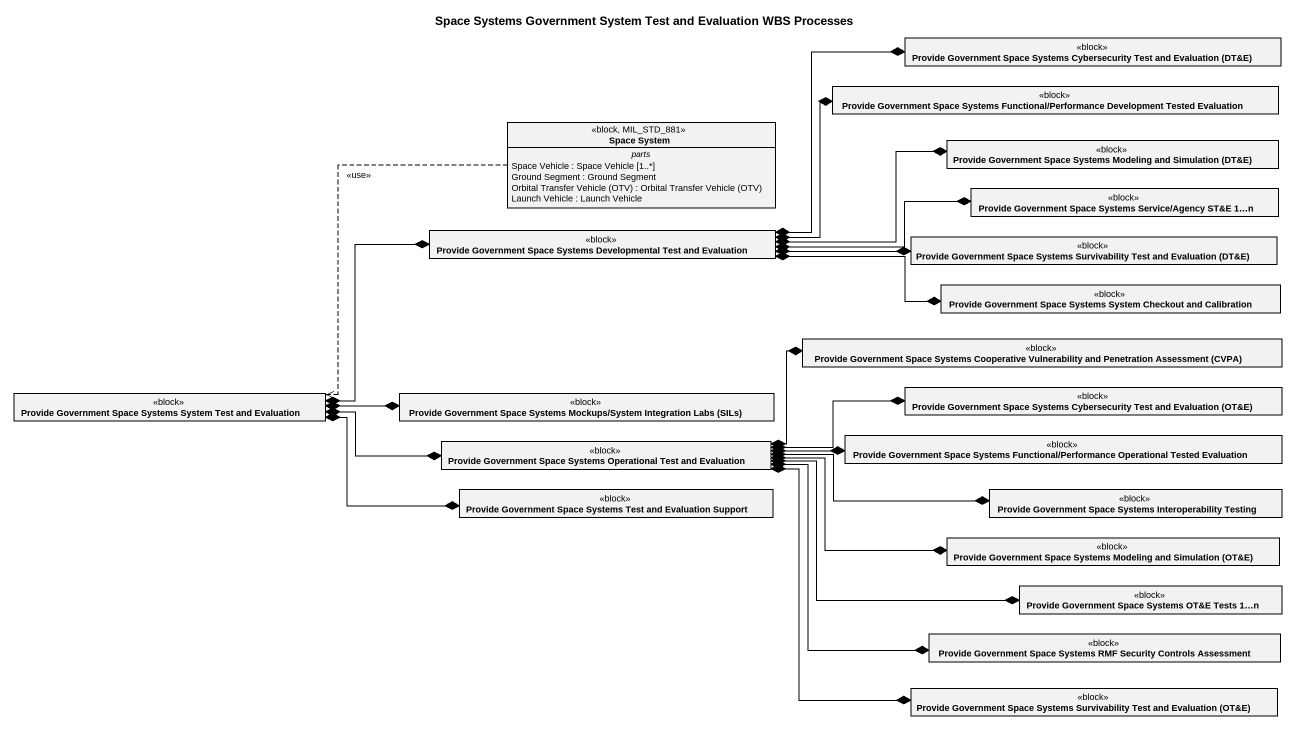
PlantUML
@startuml
title Space Systems Government System Test and Evaluation WBS Processes
hide circle
hide empty members
class "Provide Government Space Systems Cybersecurity Test and Evaluation (DT&E)" as Provide_Government_Space <<block>>
class "Provide Government Space Systems Functional/Performance Development Tested Evaluation" as Provide_Government_Space_2 <<block>>
class "Space System" as Space_System <<block, MIL_STD_881>> {
  -- parts --
  Space Vehicle : Space Vehicle [1..*]
  Ground Segment : Ground Segment
  {field} Orbital Transfer Vehicle (OTV) : Orbital Transfer Vehicle (OTV)
  Launch Vehicle : Launch Vehicle
}
class "Provide Government Space Systems Modeling and Simulation (DT&E)" as Provide_Government_Space_3 <<block>>
class "Provide Government Space Systems Service/Agency ST&E 1…n" as Provide_Government_Space_4 <<block>>
class "Provide Government Space Systems Developmental Test and Evaluation" as Provide_Government_Space_5 <<block>>
class "Provide Government Space Systems Survivability Test and Evaluation (DT&E)" as Provide_Government_Space_6 <<block>>
class "Provide Government Space Systems System Checkout and Calibration" as Provide_Government_Space_7 <<block>>
class "Provide Government Space Systems Cooperative Vulnerability and Penetration Assessment (CVPA)" as Provide_Government_Space_8 <<block>>
class "Provide Government Space Systems System Test and Evaluation" as Provide_Government_Space_9 <<block>>
class "Provide Government Space Systems Mockups/System Integration Labs (SILs)" as Provide_Government_Space_10 <<block>>
class "Provide Government Space Systems Cybersecurity Test and Evaluation (OT&E)" as Provide_Government_Space_11 <<block>>
class "Provide Government Space Systems Operational Test and Evaluation" as Provide_Government_Space_12 <<block>>
class "Provide Government Space Systems Functional/Performance Operational Tested Evaluation" as Provide_Government_Space_13 <<block>>
class "Provide Government Space Systems Test and Evaluation Support" as Provide_Government_Space_14 <<block>>
class "Provide Government Space Systems Interoperability Testing" as Provide_Government_Space_15 <<block>>
class "Provide Government Space Systems Modeling and Simulation (OT&E)" as Provide_Government_Space_16 <<block>>
class "Provide Government Space Systems OT&E Tests 1…n" as Provide_Government_Space_17 <<block>>
class "Provide Government Space Systems RMF Security Controls Assessment" as Provide_Government_Space_18 <<block>>
class "Provide Government Space Systems Survivability Test and Evaluation (OT&E)" as Provide_Government_Space_19 <<block>>
Space_System .left.> Provide_Government_Space_9 : <<use>>
Provide_Government_Space_5 *-right-* Provide_Government_Space
Provide_Government_Space_5 *-right-* Provide_Government_Space_2
Provide_Government_Space_5 *-right-* Provide_Government_Space_3
Provide_Government_Space_5 *-right-* Provide_Government_Space_4
Provide_Government_Space_5 *-right-* Provide_Government_Space_6
Provide_Government_Space_5 *-right-* Provide_Government_Space_7
Provide_Government_Space_9 *-right-* Provide_Government_Space_5
Provide_Government_Space_9 *-right-* Provide_Government_Space_10
Provide_Government_Space_9 *-right-* Provide_Government_Space_12
Provide_Government_Space_9 *-right-* Provide_Government_Space_14
Provide_Government_Space_12 *-right-* Provide_Government_Space_8
Provide_Government_Space_12 *-right-* Provide_Government_Space_11
Provide_Government_Space_12 *-right-* Provide_Government_Space_13
Provide_Government_Space_12 *-right-* Provide_Government_Space_15
Provide_Government_Space_12 *-right-* Provide_Government_Space_16
Provide_Government_Space_12 *-right-* Provide_Government_Space_17
Provide_Government_Space_12 *-right-* Provide_Government_Space_18
Provide_Government_Space_12 *-right-* Provide_Government_Space_19
@enduml
